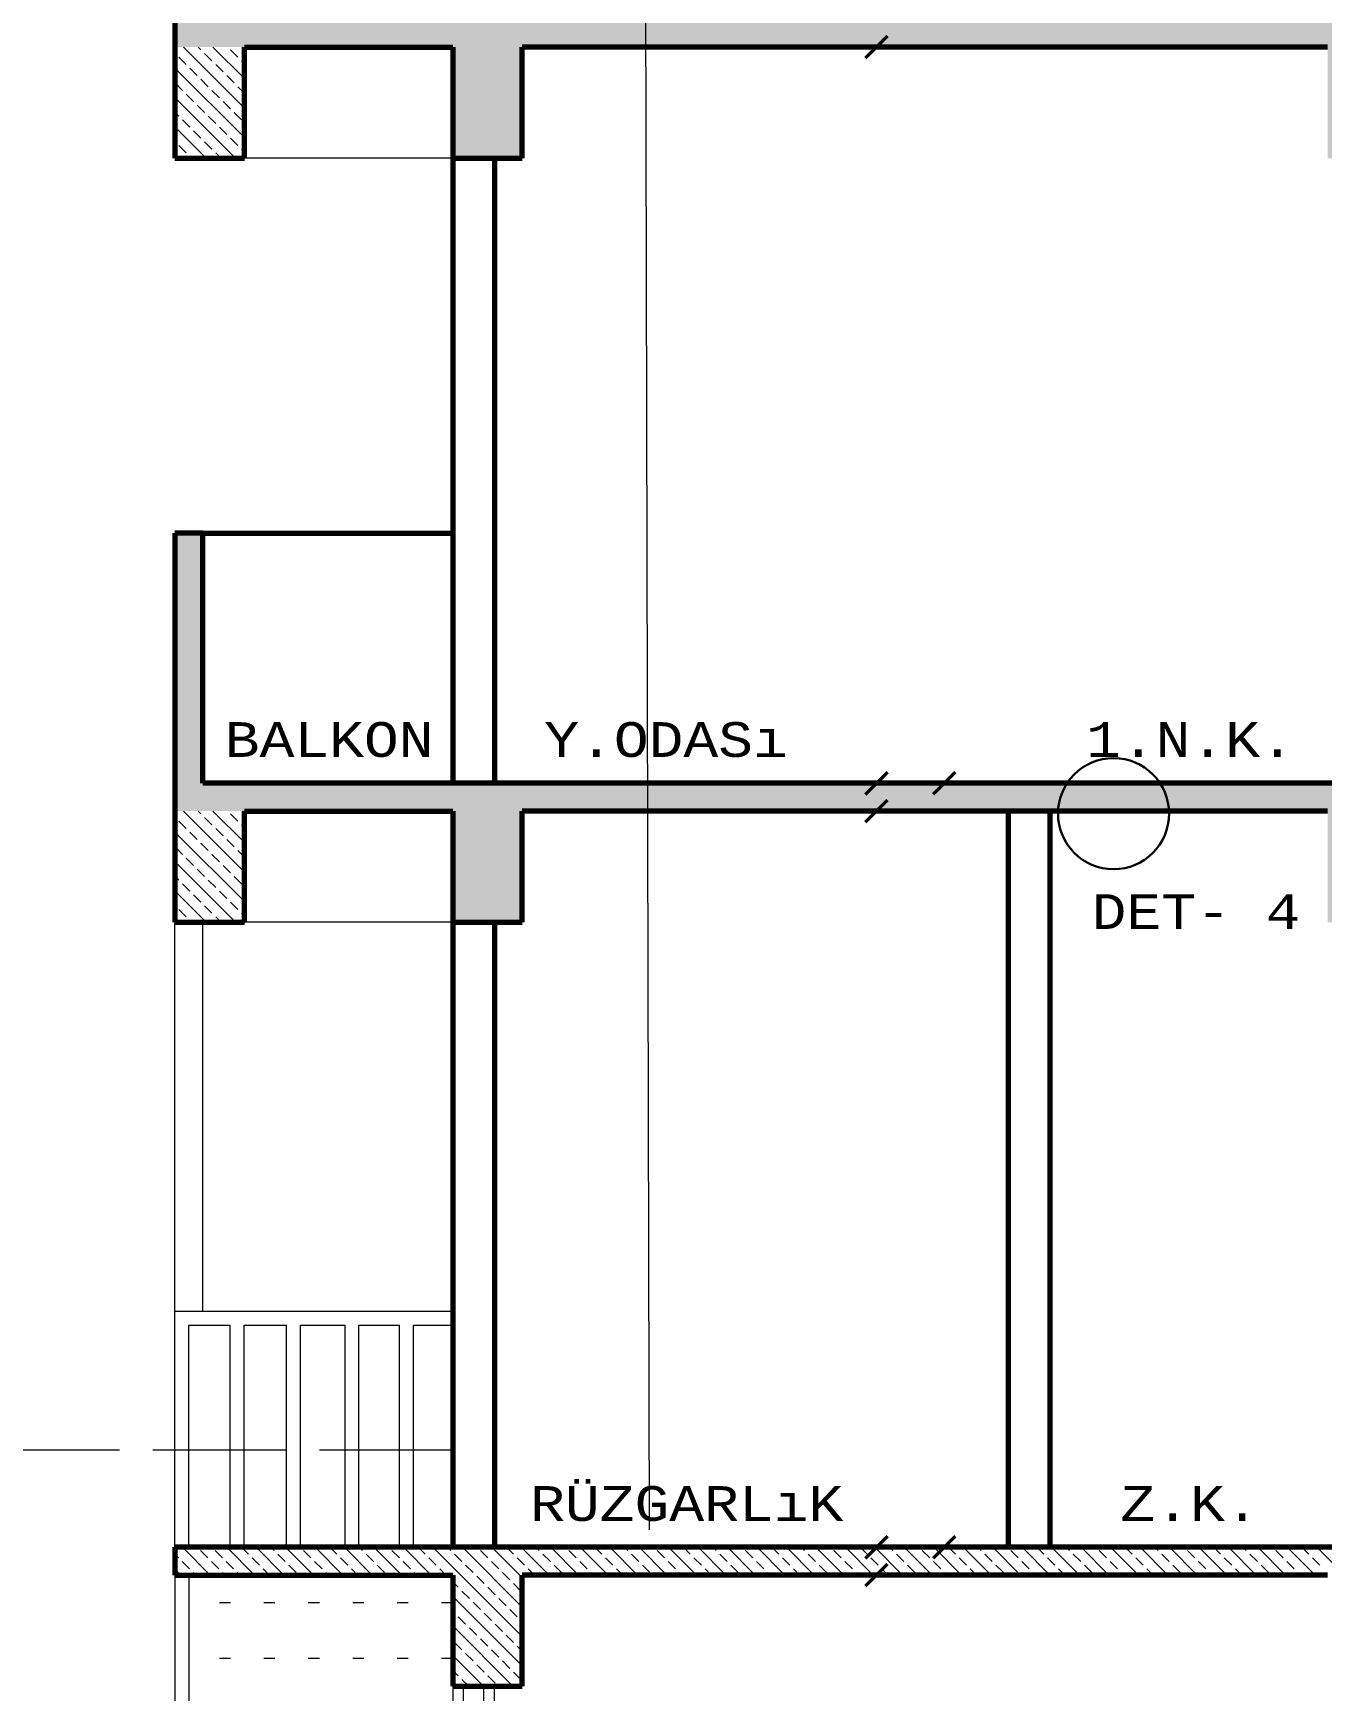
# Model space of a CAD drawing. Header units: millimetres. Extents: x 35860 to 71103, y -11298 to -8385.
# Drawn here: x 39241.6 to 39357.6, y -9574.6 to -9425.5 of the extents above; entities that cross this region are included whole.
import ezdxf
from ezdxf.enums import TextEntityAlignment as Align

# ---------------------------------------------------------------- set-up
doc = ezdxf.new("R2010")
doc.units = ezdxf.units.MM
doc.header["$MEASUREMENT"] = 0
doc.linetypes.add('NOKTA3', pattern=[4, 1, -3])
doc.linetypes.add('ÇİZGİ1', pattern=[15, 12, -3])
doc.layers.get('0').update_dxf_attribs({"lineweight": 15})
for name, color, linetype, lineweight in [('02', 2, 'Continuous', 20), ('03_Yazı', 1, 'Continuous', 30), ('07', 3, 'Continuous', 70), ('Merd&Balkon', 40, 'Continuous', 20)]:
    doc.layers.add(name, color=color, linetype=linetype, lineweight=lineweight)
doc.styles.add('C', font='')
doc.styles.get('C').set_extended_font_data('Courier New Tur')

# ---------------------------------------------------------------- blocks, each defined once
blk = doc.blocks.new('DET_NO')
at = {"layer": '03_Yazı'}
blk.add_circle((0, 0), 20, dxfattribs=at)
at = {"layer": '03_Yazı', "style": 'C'}
blk.add_attdef('DET-1', text='', height=12.5, dxfattribs=at).set_placement((-30, 0), align=Align.MIDDLE_RIGHT)

msp = doc.modelspace()

# ---------------------------------------------------------------- hatches: boundary and pattern name
h = msp.add_hatch()
h.set_pattern_fill('ANSI33', color=256, scale=7.5, style=0)
h.set_pattern_definition([(135, (52505.0171, -6929.5944), (1.32582521, 1.32582521), []), (135, (52503.6913, -6929.5944), (1.32582521, 1.32582521), [0.9375, -0.46875])])
h.paths.add_polyline_path([(39358.16, -9357.98), (39285.66, -9357.98), (39285.66, -9367.98), (39279.41, -9367.98), (39279.41, -9357.98), (39254.41, -9357.98), (39254.41, -9332.98), (39256.91, -9332.98), (39256.91, -9355.48), (39279.41, -9355.48), (39389.41, -9355.48), (39389.41, -9351.18), (39395.66, -9351.18), (39395.66, -9346.89), (39401.91, -9346.89), (39401.91, -9342.59), (39408.16, -9342.59), (39408.16, -9338.3), (39414.41, -9338.3), (39414.41, -9334), (39420.66, -9334), (39420.66, -9329.71), (39426.91, -9329.71), (39426.91, -9325.41), (39433.16, -9325.41), (39438.87, -9325.41), (39438.87, -9321.12), (39455.66, -9321.12), (39455.66, -9323.62), (39455.66, -9326.12), (39450.66, -9326.12), (39450.66, -9323.62), (39444.29, -9323.62), (39438.87, -9327.91), (39433.16, -9327.91), (39389.71, -9357.98), (39364.41, -9357.98), (39364.41, -9367.98), (39358.16, -9367.98)])
h.paths.add_polyline_path([(39449.41, -9289.23), (39449.41, -9286.73), (39455.66, -9286.73), (39499.41, -9286.73), (39499.41, -9274.23), (39504.41, -9274.23), (39541.91, -9274.23), (39541.91, -9276.73), (39504.41, -9276.73), (39504.41, -9286.73), (39504.41, -9299.23), (39498.16, -9299.23), (39498.16, -9289.23), (39455.66, -9289.23), (39455.66, -9299.23), (39449.41, -9299.23)])
h.paths.add_polyline_path([(39449.41, -9357.98), (39449.41, -9355.48), (39455.66, -9355.48), (39455.66, -9365.48), (39498.16, -9365.48), (39498.16, -9355.48), (39504.41, -9355.48), (39526.91, -9355.48), (39526.91, -9332.98), (39529.41, -9332.98), (39529.41, -9357.98), (39504.41, -9357.98), (39504.41, -9367.98), (39498.16, -9367.98), (39455.66, -9367.98), (39449.41, -9367.98)])
h.paths.add_polyline_path([(39450.66, -9392.37), (39444.29, -9392.37), (39438.87, -9396.66), (39433.16, -9396.66), (39389.71, -9426.73), (39364.41, -9426.73), (39364.41, -9436.73), (39358.16, -9436.73), (39358.16, -9426.73), (39285.66, -9426.73), (39285.66, -9436.73), (39279.41, -9436.73), (39279.41, -9426.73), (39254.41, -9426.73), (39254.41, -9401.73), (39256.91, -9401.73), (39256.91, -9424.23), (39279.41, -9424.23), (39389.41, -9424.23), (39389.41, -9419.93), (39395.66, -9419.93), (39395.66, -9415.64), (39401.91, -9415.64), (39401.91, -9411.34), (39408.16, -9411.34), (39408.16, -9407.05), (39414.41, -9407.05), (39414.41, -9402.75), (39420.66, -9402.75), (39420.66, -9398.46), (39426.91, -9398.46), (39426.91, -9394.16), (39433.16, -9394.16), (39438.87, -9394.16), (39438.87, -9389.87), (39455.66, -9389.87), (39455.66, -9392.37), (39455.66, -9394.87), (39450.66, -9394.87)])
h.paths.add_polyline_path([(39449.41, -9426.73), (39449.41, -9424.23), (39455.66, -9424.23), (39455.66, -9434.23), (39498.16, -9434.23), (39498.16, -9424.23), (39504.41, -9424.23), (39526.91, -9424.23), (39526.91, -9401.73), (39529.41, -9401.73), (39529.41, -9426.73), (39504.41, -9426.73), (39504.41, -9436.73), (39498.16, -9436.73), (39455.66, -9436.73), (39449.41, -9436.73)])
h.paths.add_polyline_path([(39438.87, -9458.62), (39455.66, -9458.62), (39455.66, -9461.12), (39455.66, -9463.62), (39450.66, -9463.62), (39450.66, -9461.12), (39444.29, -9461.12), (39438.87, -9465.41), (39433.16, -9465.41), (39389.71, -9495.48), (39364.41, -9495.48), (39364.41, -9505.48), (39358.16, -9505.48), (39358.16, -9495.48), (39285.66, -9495.48), (39285.66, -9505.48), (39279.41, -9505.48), (39279.41, -9495.48), (39254.41, -9495.48), (39254.41, -9470.48), (39256.91, -9470.48), (39256.91, -9492.98), (39279.41, -9492.98), (39389.41, -9492.98), (39389.41, -9488.68), (39395.66, -9488.68), (39395.66, -9484.39), (39401.91, -9484.39), (39401.91, -9480.09), (39408.16, -9480.09), (39408.16, -9475.8), (39414.41, -9475.8), (39414.41, -9471.5), (39420.66, -9471.5), (39420.66, -9467.21), (39426.91, -9467.21), (39426.91, -9462.91), (39433.16, -9462.91), (39438.87, -9462.91)])
h.paths.add_polyline_path([(39449.41, -9495.48), (39449.41, -9492.98), (39455.66, -9492.98), (39455.66, -9502.98), (39498.16, -9502.98), (39498.16, -9492.98), (39504.41, -9492.98), (39526.91, -9492.98), (39526.91, -9470.48), (39529.41, -9470.48), (39529.41, -9495.48), (39504.41, -9495.48), (39504.41, -9505.48), (39498.16, -9505.48), (39455.66, -9505.48), (39449.41, -9505.48)])
h = msp.add_hatch()
h.set_pattern_fill('ANSI33', color=256, scale=7.5, style=0)
h.set_pattern_definition([(135, (52662.8301, -6860.8444), (1.32582521, 1.32582521), []), (135, (52661.5043, -6860.8444), (1.32582521, 1.32582521), [0.9375, -0.46875])])
h.paths.add_polyline_path([(39254.41, -9426.73), (39260.66, -9426.73), (39260.66, -9436.73), (39254.41, -9436.73)])
h = msp.add_hatch()
h.set_pattern_fill('ANSI33', color=256, scale=7.5, style=0)
h.set_pattern_definition([(135, (52662.8301, -6929.5944), (1.32582521, 1.32582521), []), (135, (52661.5043, -6929.5944), (1.32582521, 1.32582521), [0.9375, -0.46875])])
h.paths.add_polyline_path([(39254.41, -9495.48), (39260.66, -9495.48), (39260.66, -9505.48), (39254.41, -9505.48)])

# ---------------------------------------------------------------- linework, layer by layer
for p, q in [((39296.42, -9283.51), (39297.09, -9560.16)), ((39254.41, -9540.48), (39254.41, -9505.48)), ((39256.91, -9540.48), (39256.91, -9505.48)), ((39257.59, -9564.23), (39255.09, -9561.73)), ((39261.57, -9564.23), (39259.07, -9561.73)), ((39261.02, -9562.35), (39260.39, -9561.73)), ((39264.22, -9564.23), (39261.72, -9561.73)), ((39264.22, -9564.23), (39261.72, -9561.73)), ((39263.34, -9562.02), (39263.04, -9561.73)), ((39263.34, -9562.02), (39263.04, -9561.73)), ((39266.87, -9564.23), (39264.37, -9561.73)), ((39266.87, -9564.23), (39264.37, -9561.73)), ((39269.52, -9564.23), (39267.02, -9561.73)), ((39269.52, -9564.23), (39267.02, -9561.73)), ((39268.97, -9562.35), (39268.35, -9561.73)), ((39268.97, -9562.35), (39268.35, -9561.73)), ((39272.17, -9564.23), (39269.67, -9561.73)), ((39272.17, -9564.23), (39269.67, -9561.73)), ((39271.29, -9562.02), (39271, -9561.73)), ((39271.29, -9562.02), (39271, -9561.73)), ((39274.82, -9564.23), (39272.32, -9561.73)), ((39274.82, -9564.23), (39272.32, -9561.73)), ((39277.48, -9564.23), (39274.98, -9561.73)), ((39277.48, -9564.23), (39274.98, -9561.73)), ((39276.93, -9562.35), (39276.3, -9561.73)), ((39276.93, -9562.35), (39276.3, -9561.73)), ((39285.66, -9569.76), (39277.63, -9561.73)), ((39279.25, -9562.02), (39278.95, -9561.73)), ((39279.25, -9562.02), (39278.95, -9561.73)), ((39285.66, -9567.11), (39280.28, -9561.73)), ((39285.66, -9564.45), (39282.93, -9561.73)), ((39284.88, -9562.35), (39284.26, -9561.73)), ((39288.08, -9564.23), (39285.58, -9561.73)), ((39287.2, -9562.02), (39286.91, -9561.73)), ((39290.73, -9564.23), (39288.23, -9561.73)), ((39293.39, -9564.23), (39290.89, -9561.73)), ((39292.84, -9562.35), (39292.21, -9561.73)), ((39296.04, -9564.23), (39293.54, -9561.73)), ((39295.16, -9562.02), (39294.86, -9561.73)), ((39298.69, -9564.23), (39296.19, -9561.73)), ((39301.34, -9564.23), (39298.84, -9561.73)), ((39300.79, -9562.35), (39300.17, -9561.73)), ((39303.99, -9564.23), (39301.49, -9561.73)), ((39303.11, -9562.02), (39302.82, -9561.73)), ((39306.64, -9564.23), (39304.14, -9561.73)), ((39309.3, -9564.23), (39306.8, -9561.73)), ((39308.75, -9562.35), (39308.12, -9561.73)), ((39311.95, -9564.23), (39309.45, -9561.73)), ((39311.07, -9562.02), (39310.77, -9561.73)), ((39314.6, -9564.23), (39312.1, -9561.73)), ((39317.25, -9564.23), (39314.75, -9561.73)), ((39316.7, -9562.35), (39316.08, -9561.73)), ((39319.9, -9564.23), (39317.4, -9561.73)), ((39319.02, -9562.02), (39318.73, -9561.73)), ((39322.55, -9564.23), (39320.05, -9561.73)), ((39325.21, -9564.23), (39322.71, -9561.73)), ((39324.66, -9562.35), (39324.03, -9561.73)), ((39327.86, -9564.23), (39325.36, -9561.73)), ((39326.98, -9562.02), (39326.68, -9561.73)), ((39330.51, -9564.23), (39328.01, -9561.73)), ((39333.16, -9564.23), (39330.66, -9561.73)), ((39332.61, -9562.35), (39331.99, -9561.73)), ((39335.81, -9564.23), (39333.31, -9561.73)), ((39334.93, -9562.02), (39334.64, -9561.73)), ((39338.46, -9564.23), (39335.96, -9561.73)), ((39341.12, -9564.23), (39338.62, -9561.73)), ((39340.57, -9562.35), (39339.94, -9561.73)), ((39343.77, -9564.23), (39341.27, -9561.73)), ((39342.89, -9562.02), (39342.59, -9561.73)), ((39346.42, -9564.23), (39343.92, -9561.73)), ((39349.07, -9564.23), (39346.57, -9561.73)), ((39348.52, -9562.35), (39347.9, -9561.73)), ((39351.72, -9564.23), (39349.22, -9561.73)), ((39350.84, -9562.02), (39350.55, -9561.73)), ((39354.37, -9564.23), (39351.87, -9561.73)), ((39357.03, -9564.23), (39354.53, -9561.73)), ((39356.48, -9562.35), (39355.85, -9561.73)), ((39364.41, -9568.96), (39357.18, -9561.73)), ((39254.72, -9562.68), (39254.41, -9562.37)), ((39255.71, -9563.68), (39255.05, -9563.01)), ((39257.37, -9562.68), (39256.71, -9562.02)), ((39258.37, -9563.68), (39257.7, -9563.01)), ((39258.7, -9562.68), (39258.03, -9562.02)), ((39259.69, -9563.68), (39259.03, -9563.01)), ((39262.01, -9563.35), (39261.35, -9562.68)), ((39262.01, -9563.35), (39261.35, -9562.68)), ((39264.33, -9563.01), (39263.67, -9562.35)), ((39264.33, -9563.01), (39263.67, -9562.35)), ((39265.33, -9564.01), (39264.66, -9563.35)), ((39265.33, -9564.01), (39264.66, -9563.35)), ((39266.65, -9562.68), (39265.99, -9562.02)), ((39266.65, -9562.68), (39265.99, -9562.02)), ((39267.65, -9563.68), (39266.98, -9563.01)), ((39267.65, -9563.68), (39266.98, -9563.01)), ((39269.97, -9563.35), (39269.3, -9562.68)), ((39269.97, -9563.35), (39269.3, -9562.68)), ((39272.29, -9563.01), (39271.62, -9562.35)), ((39272.29, -9563.01), (39271.62, -9562.35)), ((39273.28, -9564.01), (39272.62, -9563.35)), ((39273.28, -9564.01), (39272.62, -9563.35)), ((39274.61, -9562.68), (39273.94, -9562.02)), ((39274.61, -9562.68), (39273.94, -9562.02)), ((39275.6, -9563.68), (39274.94, -9563.01)), ((39275.6, -9563.68), (39274.94, -9563.01)), ((39277.92, -9563.35), (39277.26, -9562.68)), ((39277.92, -9563.35), (39277.26, -9562.68)), ((39280.24, -9563.01), (39279.58, -9562.35)), ((39281.24, -9564.01), (39280.57, -9563.35)), ((39282.56, -9562.68), (39281.9, -9562.02)), ((39283.56, -9563.68), (39282.89, -9563.01)), ((39285.88, -9563.35), (39285.21, -9562.68)), ((39288.2, -9563.01), (39287.53, -9562.35)), ((39289.19, -9564.01), (39288.53, -9563.35)), ((39290.52, -9562.68), (39289.85, -9562.02)), ((39291.51, -9563.68), (39290.85, -9563.01)), ((39293.83, -9563.35), (39293.17, -9562.68)), ((39296.15, -9563.01), (39295.49, -9562.35)), ((39297.15, -9564.01), (39296.48, -9563.35)), ((39298.47, -9562.68), (39297.81, -9562.02)), ((39299.47, -9563.68), (39298.8, -9563.01)), ((39301.79, -9563.35), (39301.12, -9562.68)), ((39304.11, -9563.01), (39303.44, -9562.35)), ((39305.1, -9564.01), (39304.44, -9563.35)), ((39306.43, -9562.68), (39305.76, -9562.02)), ((39307.42, -9563.68), (39306.76, -9563.01)), ((39309.74, -9563.35), (39309.08, -9562.68)), ((39312.06, -9563.01), (39311.4, -9562.35)), ((39313.06, -9564.01), (39312.39, -9563.35)), ((39314.38, -9562.68), (39313.72, -9562.02)), ((39315.38, -9563.68), (39314.71, -9563.01)), ((39317.7, -9563.35), (39317.03, -9562.68)), ((39320.02, -9563.01), (39319.35, -9562.35)), ((39321.01, -9564.01), (39320.35, -9563.35)), ((39322.34, -9562.68), (39321.67, -9562.02)), ((39323.33, -9563.68), (39322.67, -9563.01)), ((39325.65, -9563.35), (39324.99, -9562.68)), ((39327.97, -9563.01), (39327.31, -9562.35)), ((39328.97, -9564.01), (39328.3, -9563.35)), ((39330.29, -9562.68), (39329.63, -9562.02)), ((39331.29, -9563.68), (39330.62, -9563.01)), ((39333.61, -9563.35), (39332.94, -9562.68)), ((39335.93, -9563.01), (39335.26, -9562.35)), ((39336.92, -9564.01), (39336.26, -9563.35)), ((39338.25, -9562.68), (39337.58, -9562.02)), ((39339.24, -9563.68), (39338.58, -9563.01)), ((39341.56, -9563.35), (39340.9, -9562.68)), ((39343.88, -9563.01), (39343.22, -9562.35)), ((39344.88, -9564.01), (39344.21, -9563.35)), ((39346.2, -9562.68), (39345.54, -9562.02)), ((39347.2, -9563.68), (39346.53, -9563.01)), ((39349.52, -9563.35), (39348.85, -9562.68)), ((39351.84, -9563.01), (39351.17, -9562.35)), ((39352.83, -9564.01), (39352.17, -9563.35)), ((39354.16, -9562.68), (39353.49, -9562.02)), ((39355.15, -9563.68), (39354.49, -9563.01)), ((39357.47, -9563.35), (39356.81, -9562.68)), ((39254.94, -9564.23), (39254.41, -9563.7)), ((39254.42, -9564.01), (39254.41, -9564)), ((39256.26, -9564.23), (39256.05, -9564.01)), ((39258.91, -9564.23), (39258.7, -9564.01)), ((39260.24, -9564.23), (39260.02, -9564.01)), ((39262.89, -9564.23), (39262.34, -9563.68)), ((39262.89, -9564.23), (39262.34, -9563.68)), ((39268.2, -9564.23), (39267.98, -9564.01)), ((39268.2, -9564.23), (39267.98, -9564.01)), ((39270.85, -9564.23), (39270.3, -9563.68)), ((39270.85, -9564.23), (39270.3, -9563.68)), ((39276.15, -9564.23), (39275.93, -9564.01)), ((39276.15, -9564.23), (39275.93, -9564.01)), ((39278.8, -9564.23), (39278.25, -9563.68)), ((39278.8, -9564.23), (39278.25, -9563.68)), ((39279.91, -9565.33), (39279.41, -9564.83)), ((39279.91, -9565.33), (39279.41, -9564.83)), ((39282.23, -9565), (39281.57, -9564.34)), ((39284.55, -9564.67), (39283.89, -9564.01)), ((39286.76, -9564.23), (39286.21, -9563.68)), ((39292.06, -9564.23), (39291.84, -9564.01)), ((39294.71, -9564.23), (39294.16, -9563.68)), ((39300.02, -9564.23), (39299.8, -9564.01)), ((39302.67, -9564.23), (39302.12, -9563.68)), ((39307.97, -9564.23), (39307.75, -9564.01)), ((39310.62, -9564.23), (39310.07, -9563.68)), ((39315.92, -9564.23), (39315.71, -9564.01)), ((39318.58, -9564.23), (39318.03, -9563.68)), ((39323.88, -9564.23), (39323.66, -9564.01)), ((39326.53, -9564.23), (39325.98, -9563.68)), ((39331.83, -9564.23), (39331.62, -9564.01)), ((39334.49, -9564.23), (39333.94, -9563.68)), ((39339.79, -9564.23), (39339.57, -9564.01)), ((39342.44, -9564.23), (39341.89, -9563.68)), ((39347.74, -9564.23), (39347.53, -9564.01)), ((39350.4, -9564.23), (39349.85, -9563.68)), ((39355.7, -9564.23), (39355.48, -9564.01)), ((39285.66, -9572.41), (39279.41, -9566.16)), ((39280.91, -9566.33), (39280.24, -9565.67)), ((39283.23, -9566), (39282.56, -9565.33)), ((39284.22, -9566.99), (39283.56, -9566.33)), ((39285.55, -9565.67), (39284.88, -9565)), ((39279.58, -9567.66), (39279.41, -9567.48)), ((39281.9, -9567.32), (39281.24, -9566.66)), ((39282.89, -9568.32), (39282.23, -9567.66)), ((39285.21, -9567.99), (39284.55, -9567.32)), ((39284.82, -9574.23), (39279.41, -9568.81)), ((39280.57, -9568.65), (39279.91, -9567.99)), ((39281.57, -9569.64), (39280.91, -9568.98)), ((39283.89, -9569.31), (39283.23, -9568.65)), ((39285.66, -9568.43), (39285.55, -9568.32)), ((39280.24, -9570.97), (39279.58, -9570.31)), ((39282.56, -9570.64), (39281.9, -9569.98)), ((39284.88, -9570.31), (39284.22, -9569.64)), ((39285.66, -9571.08), (39285.21, -9570.64)), ((39282.17, -9574.23), (39279.41, -9571.46)), ((39281.24, -9571.96), (39280.57, -9571.3)), ((39282.23, -9572.96), (39281.57, -9572.3)), ((39283.56, -9571.63), (39282.89, -9570.97)), ((39284.55, -9572.63), (39283.89, -9571.96)), ((39279.91, -9573.29), (39279.41, -9572.79)), ((39280.85, -9574.23), (39280.24, -9573.62)), ((39283.23, -9573.95), (39282.56, -9573.29)), ((39285.55, -9573.62), (39284.88, -9572.96)), ((39279.52, -9574.23), (39279.41, -9574.11))]:
    msp.add_line(p, q)
at = {"linetype": 'ByBlock', "const_width": 0.3}
for points in [[(39318.55, -9425.73), (39316.55, -9427.73)], [(39316.55, -9427.73), (39318.55, -9425.73)], [(39316.55, -9493.98), (39318.55, -9491.98)], [(39318.55, -9491.98), (39316.55, -9493.98)], [(39322.65, -9493.98), (39324.65, -9491.98)], [(39324.65, -9491.98), (39322.65, -9493.98)], [(39316.55, -9496.48), (39318.55, -9494.48)], [(39318.55, -9494.48), (39316.55, -9496.48)], [(39316.55, -9562.73), (39318.55, -9560.73)], [(39318.55, -9560.73), (39316.55, -9562.73)], [(39322.65, -9562.73), (39324.65, -9560.73)], [(39324.65, -9560.73), (39322.65, -9562.73)], [(39316.55, -9565.23), (39318.55, -9563.23)], [(39318.55, -9563.23), (39316.55, -9565.23)]]:
    msp.add_lwpolyline(points, dxfattribs=at)
for p in [(39317.55, -9426.73), (39317.55, -9426.73), (39317.55, -9426.73), (39317.55, -9492.98), (39317.55, -9492.98), (39317.55, -9492.98), (39323.65, -9492.98), (39323.65, -9492.98), (39323.65, -9492.98), (39317.55, -9495.48), (39317.55, -9495.48), (39317.55, -9495.48), (39317.55, -9561.73), (39317.55, -9561.73), (39317.55, -9561.73), (39323.65, -9561.73), (39323.65, -9561.73), (39323.65, -9561.73), (39316.91, -9564.23), (39316.91, -9564.23), (39317.55, -9564.23)]:
    msp.add_point(p)
at = {"layer": '02'}
for p, q in [((39279.41, -9436.73), (39260.66, -9436.73)), ((39279.41, -9505.48), (39260.66, -9505.48)), ((39254.41, -9561.73), (39254.41, -9540.48)), ((39254.41, -9540.48), (39279.41, -9540.48)), ((39255.66, -9541.73), (39259.38, -9541.73)), ((39255.66, -9561.73), (39255.66, -9541.73)), ((39259.38, -9561.73), (39259.38, -9541.73)), ((39260.63, -9561.73), (39260.63, -9541.73)), ((39260.63, -9541.73), (39264.46, -9541.73)), ((39264.46, -9561.73), (39264.46, -9541.73)), ((39265.71, -9561.73), (39265.71, -9541.73)), ((39265.71, -9541.73), (39269.72, -9541.73)), ((39269.72, -9561.73), (39269.72, -9541.73)), ((39270.97, -9561.73), (39270.97, -9541.73)), ((39270.97, -9541.73), (39274.62, -9541.73)), ((39274.62, -9561.73), (39274.62, -9541.73)), ((39275.87, -9561.73), (39275.87, -9541.73)), ((39275.87, -9541.73), (39279.41, -9541.73)), ((39254.41, -9564.23), (39254.41, -9561.73)), ((39279.41, -9574.23), (39279.41, -9585.98)), ((39280.35, -9574.23), (39280.35, -9585.98)), ((39282.22, -9585.98), (39282.22, -9574.23)), ((39283.16, -9585.98), (39283.16, -9574.23))]:
    msp.add_line(p, q, dxfattribs=at)
at = {"layer": '02', "linetype": 'ÇİZGİ1'}
msp.add_line((39279.41, -9553), (39202.31, -9553), dxfattribs=at)
at = {"layer": '07'}
for p, q in [((39254.41, -9401.73), (39254.41, -9426.73)), ((39254.41, -9426.73), (39254.41, -9436.73)), ((39260.66, -9426.73), (39279.41, -9426.73)), ((39260.66, -9436.73), (39260.66, -9426.73)), ((39279.41, -9426.73), (39279.41, -9436.73)), ((39285.66, -9436.73), (39285.66, -9426.73)), ((39358.16, -9426.73), (39285.66, -9426.73)), ((39254.41, -9436.73), (39260.66, -9436.73)), ((39279.41, -9436.73), (39285.66, -9436.73)), ((39279.41, -9436.73), (39279.41, -9492.98)), ((39283.16, -9436.73), (39283.16, -9492.98)), ((39256.91, -9470.48), (39254.41, -9470.48)), ((39254.41, -9470.48), (39254.41, -9495.48)), ((39256.91, -9492.98), (39256.91, -9470.48)), ((39256.91, -9470.48), (39279.41, -9470.48)), ((39279.41, -9492.98), (39256.91, -9492.98)), ((39389.41, -9492.98), (39279.41, -9492.98)), ((39254.41, -9495.48), (39254.41, -9505.48)), ((39260.66, -9495.48), (39279.41, -9495.48)), ((39260.66, -9505.48), (39260.66, -9495.48)), ((39279.41, -9495.48), (39279.41, -9505.48)), ((39285.66, -9505.48), (39285.66, -9495.48)), ((39358.16, -9495.48), (39285.66, -9495.48)), ((39329.41, -9495.48), (39329.41, -9561.73)), ((39333.16, -9495.48), (39333.16, -9561.73)), ((39254.41, -9505.48), (39260.66, -9505.48)), ((39279.41, -9505.48), (39285.66, -9505.48)), ((39279.41, -9505.48), (39279.41, -9561.73)), ((39283.16, -9505.48), (39283.16, -9561.73)), ((39279.41, -9561.73), (39254.41, -9561.73)), ((39279.41, -9561.73), (39254.41, -9561.73)), ((39254.41, -9561.73), (39254.41, -9564.23)), ((39389.41, -9561.73), (39279.41, -9561.73)), ((39254.41, -9564.23), (39279.41, -9564.23)), ((39254.41, -9564.23), (39279.41, -9564.23)), ((39279.41, -9564.23), (39279.41, -9574.23)), ((39285.66, -9574.23), (39285.66, -9564.23)), ((39358.16, -9564.23), (39285.66, -9564.23)), ((39279.41, -9574.23), (39285.66, -9574.23))]:
    msp.add_line(p, q, dxfattribs=at)
at = {"layer": 'Merd&Balkon'}
for p, q in [((39254.41, -9564.23), (39254.41, -9591.73)), ((39255.66, -9564.23), (39255.66, -9591.73))]:
    msp.add_line(p, q, dxfattribs=at)
at = {"layer": 'Merd&Balkon', "linetype": 'NOKTA3'}
for p, q in [((39279.41, -9566.73), (39255.66, -9566.73)), ((39279.41, -9571.73), (39255.66, -9571.73))]:
    msp.add_line(p, q, dxfattribs=at)

# ---------------------------------------------------------------- block references
at = {"layer": '03_Yazı'}
ref = msp.add_blockref('DET_NO', (39338.89, -9495.71), dxfattribs=dict(at, xscale=-0.25, yscale=0.25, zscale=0.25))
ref.add_attrib('DET-1', 'DET- 4', dxfattribs={"height": 3.125, "style": 'C'}).set_placement((39355.71, -9504.52), align=Align.MIDDLE_RIGHT)

# ---------------------------------------------------------------- texts
at = {"layer": '03_Yazı', "style": 'C'}
for tag, p in [('BALKON', (39268.29, -9489.04)), ('Y.ODASı', (39298.61, -9489.04)), ('1.N.K.', (39345.81, -9489.04)), ('RÜZGARLıK', (39300.47, -9557.79)), ('Z.K.', (39345.77, -9557.79))]:
    msp.add_attdef(tag, text='A:10.00m2', height=3.125, dxfattribs=at).set_placement(p, align=Align.MIDDLE_CENTER)

doc.saveas('drawing.dxf')
